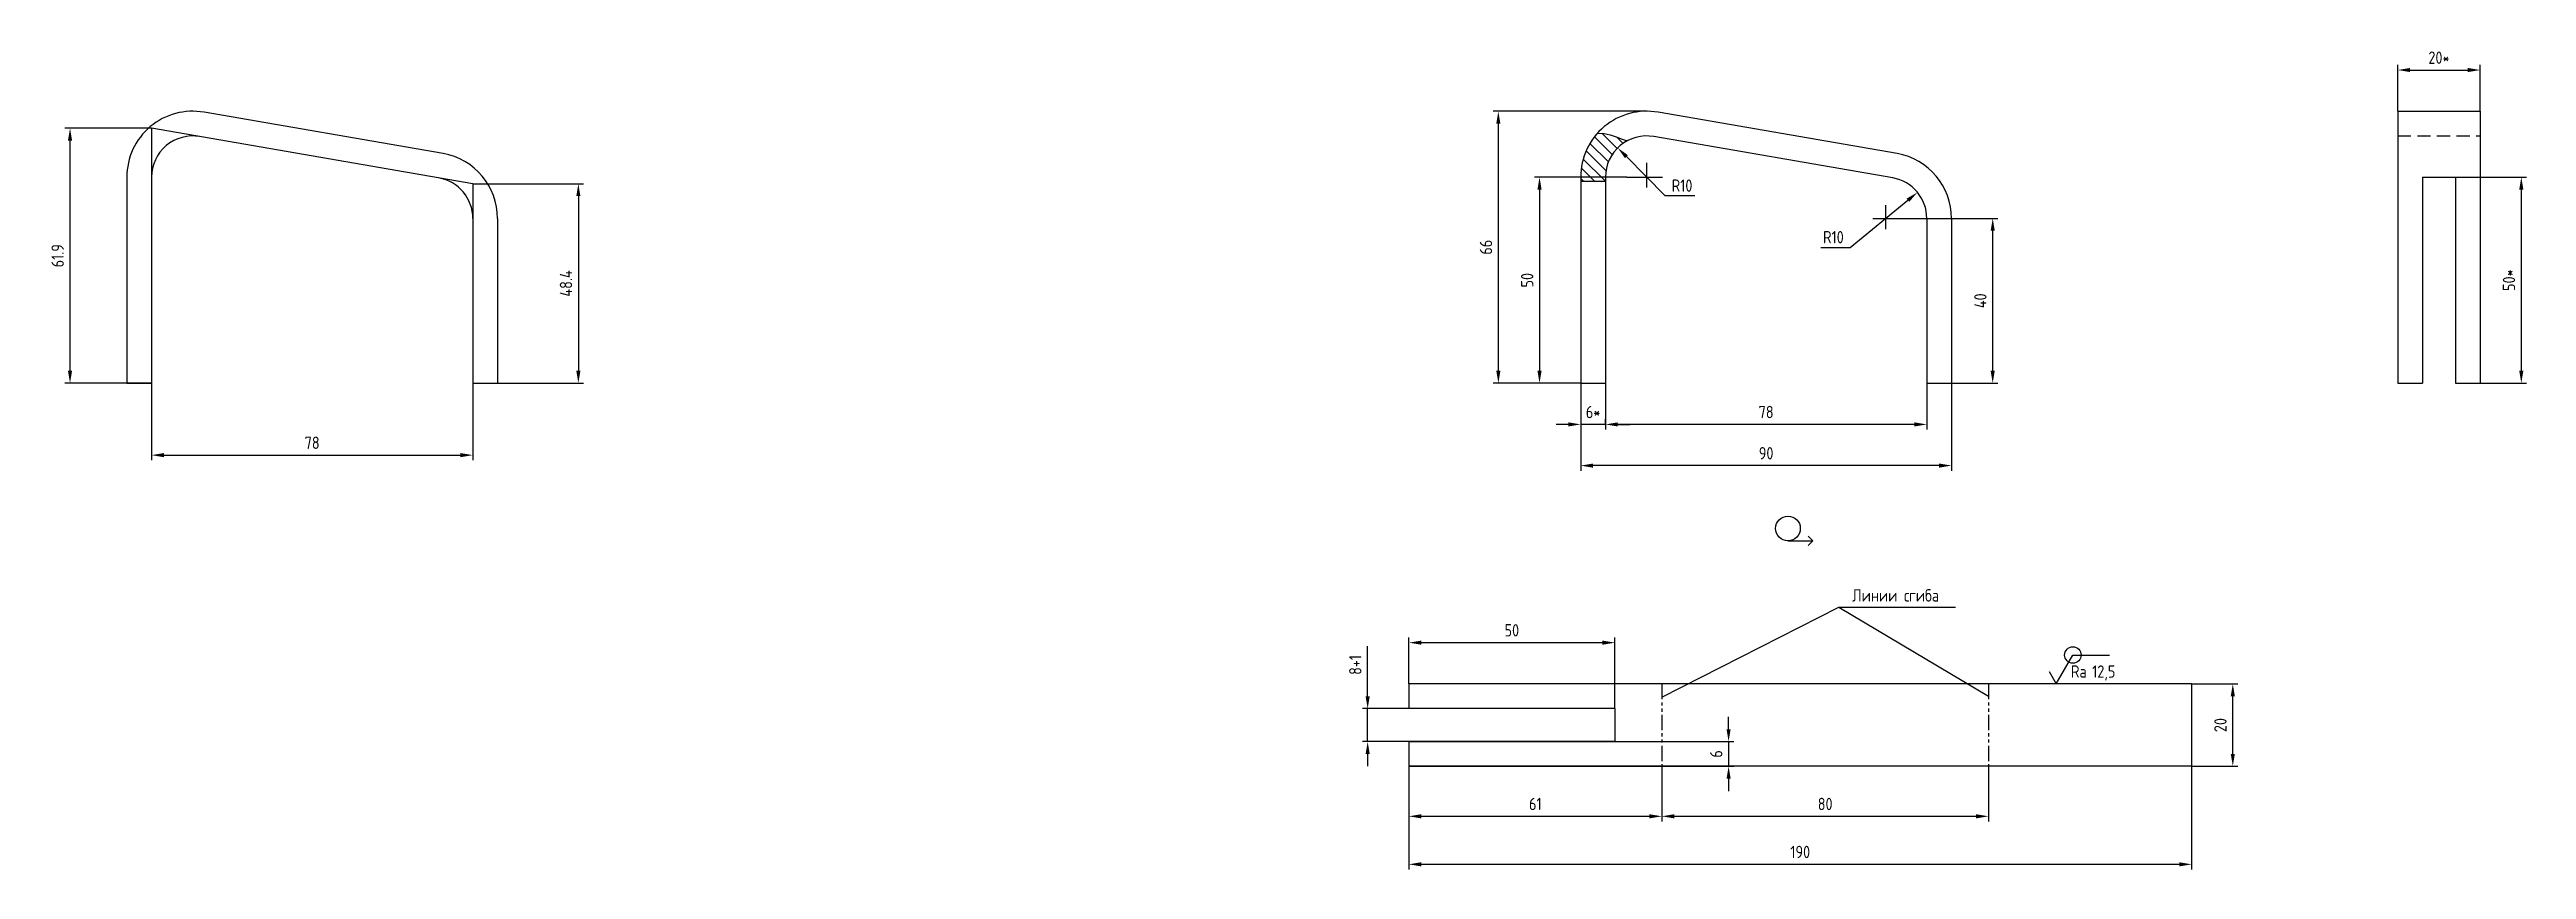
# Model space of a CAD drawing. Header units: millimetres. Extents: x 5379 to 5980, y 498 to 697.
import ezdxf

# ---------------------------------------------------------------- set-up
doc = ezdxf.new("R2010")
doc.units = ezdxf.units.MM
doc.header["$LTSCALE"] = 0.5
for name, pattern in [('CENTER', [50.8, 31.75, -6.35, 6.35, -6.35]), ('HIDDEN', [9.525, 6.35, -3.175]), ('PHANTOM', [2.5, 1.25, -0.25, 0.25, -0.25, 0.25, -0.25])]:
    doc.linetypes.add(name, pattern=pattern)
for name, color, linetype in [('Bord', 1, 'Continuous'), ('Cen', 5, 'CENTER'), ('Cont', 6, 'Continuous'), ('Dim', 7, 'Continuous'), ('HATCH', 2, 'Continuous'), ('Hide', 2, 'HIDDEN'), ('PHAN', 5, 'PHANTOM'), ('Text', 3, 'Continuous'), ('Vporti', 7, 'Continuous')]:
    doc.layers.add(name, color=color, linetype=linetype)
doc.styles.add('Style1', font='romans.shx', dxfattribs={"width": 0.8})
doc.dimstyles.new('DIA', dxfattribs={"dimtxt": 3, "dimasz": 3, "dimexe": 0.18, "dimexo": 0.0625, "dimgap": 1, "dimtad": 1, "dimtih": 1, "dimtoh": 1, "dimdec": 1, "dimtxsty": 'Style1', "dimcen": 0, "dimclrt": 3, "dimadec": 0, "dimazin": 0, "dimtfac": 1, "dimtdec": 1, "dimtmove": 0, "dimatfit": 3, "dimfxl": 1, "dimtolj": 1, "dimarcsym": 0})
doc.dimstyles.new('LIN1', dxfattribs={"dimtxt": 3, "dimasz": 3, "dimexe": 1.25, "dimexo": 0, "dimgap": 1.5, "dimtad": 1, "dimdec": 1, "dimdsep": 46, "dimtxsty": 'Style1', "dimcen": 2.5, "dimclrt": 3, "dimadec": 0, "dimazin": 0, "dimtfac": 1, "dimtdec": 1, "dimtmove": 0, "dimatfit": 3, "dimfxl": 1, "dimarcsym": 0})

# ---------------------------------------------------------------- blocks, each defined once
blk = doc.blocks.new('A$C6CF913E7')
at = {"layer": 'Text'}
blk.add_circle((0, 0), 2, dxfattribs=at)
blk = doc.blocks.new('SHERISO_07')
at = {"layer": 'Text'}
blk.add_line((4.04, 7), (12.93, 7), dxfattribs=at)
blk.add_lwpolyline([(-1.73, 3), (0, 0), (4.04, 7)], dxfattribs=at)
blk.add_blockref('A$C6CF913E7', (4.04, 7))
at = {"layer": 'Text', "style": 'Style1', "width": 0.8}
blk.add_text('Ra', height=3, dxfattribs=at).set_placement((3.58, 1.5))
blk.add_attdef('25', (8.73, 1.5), '', height=3, dxfattribs=at)
blk = doc.blocks.new('*D4')
at = {"layer": 'Dim', "color": 0, "lineweight": -2, "transparency": 16777216}
for p, q in [((5708.71, 522.86), (5708.71, 509.47)), ((5770.11, 522.86), (5770.11, 509.47)), ((5711.71, 510.72), (5767.11, 510.72))]:
    blk.add_line(p, q, dxfattribs=at)
at = {"layer": 'Dim', "color": 0, "transparency": 16777216}
for points in [[(5711.71, 511.22), (5711.71, 510.22), (5708.71, 510.72)], [(5767.11, 511.22), (5767.11, 510.22), (5770.11, 510.72)]]:
    blk.add_solid(points, dxfattribs=at)
at = {"layer": 'Dim', "color": 3, "transparency": 16777216, "insert": (5739.41, 513.72), "char_height": 3, "attachment_point": 5, "style": 'Style1'}
blk.add_mtext('61', dxfattribs=at)
blk = doc.blocks.new('*D5')
at = {"layer": 'Dim', "color": 0, "lineweight": -2, "transparency": 16777216}
for p, q in [((5898.71, 522.86), (5898.71, 497.82)), ((5708.71, 509.47), (5708.71, 497.82)), ((5711.71, 499.07), (5895.71, 499.07))]:
    blk.add_line(p, q, dxfattribs=at)
at = {"layer": 'Dim', "color": 0, "transparency": 16777216}
for points in [[(5711.71, 499.57), (5711.71, 498.57), (5708.71, 499.07)], [(5895.71, 499.57), (5895.71, 498.57), (5898.71, 499.07)]]:
    blk.add_solid(points, dxfattribs=at)
at = {"layer": 'Dim', "color": 3, "transparency": 16777216, "insert": (5803.71, 502.07), "char_height": 3, "attachment_point": 5, "style": 'Style1'}
blk.add_mtext('190', dxfattribs=at)
blk = doc.blocks.new('*D6')
at = {"layer": 'Dim', "color": 0, "lineweight": -2, "transparency": 16777216}
for p, q in [((5770.11, 522.86), (5770.11, 509.47)), ((5849.41, 522.86), (5849.41, 509.47)), ((5773.11, 510.72), (5846.41, 510.72))]:
    blk.add_line(p, q, dxfattribs=at)
at = {"layer": 'Dim', "color": 0, "transparency": 16777216}
for points in [[(5773.11, 511.22), (5773.11, 510.22), (5770.11, 510.72)], [(5846.41, 511.22), (5846.41, 510.22), (5849.41, 510.72)]]:
    blk.add_solid(points, dxfattribs=at)
at = {"layer": 'Dim', "color": 3, "transparency": 16777216, "insert": (5809.76, 513.72), "char_height": 3, "attachment_point": 5, "style": 'Style1'}
blk.add_mtext('80', dxfattribs=at)
blk = doc.blocks.new('*D7')
at = {"layer": 'Dim', "color": 0, "lineweight": -2, "transparency": 16777216}
for p, q in [((5948.74, 681.83), (5948.74, 693.08)), ((5951.74, 691.83), (5965.74, 691.83)), ((5968.74, 681.83), (5968.74, 693.08))]:
    blk.add_line(p, q, dxfattribs=at)
at = {"layer": 'Dim', "color": 0, "transparency": 16777216}
for points in [[(5951.74, 692.33), (5951.74, 691.33), (5948.74, 691.83)], [(5965.74, 692.33), (5965.74, 691.33), (5968.74, 691.83)]]:
    blk.add_solid(points, dxfattribs=at)
at = {"layer": 'Dim', "color": 3, "transparency": 16777216, "insert": (5958.74, 694.83), "char_height": 3, "attachment_point": 5, "style": 'Style1'}
blk.add_mtext('20*', dxfattribs=at)
blk = doc.blocks.new('*D8')
at = {"layer": 'Dim', "color": 0, "lineweight": -2, "transparency": 16777216}
for p, q in [((5962.74, 665.83), (5979.99, 665.83)), ((5978.74, 662.83), (5978.74, 618.83)), ((5968.74, 615.83), (5979.99, 615.83))]:
    blk.add_line(p, q, dxfattribs=at)
at = {"layer": 'Dim', "color": 0, "transparency": 16777216}
for points in [[(5978.24, 662.83), (5979.24, 662.83), (5978.74, 665.83)], [(5978.24, 618.83), (5979.24, 618.83), (5978.74, 615.83)]]:
    blk.add_solid(points, dxfattribs=at)
at = {"layer": 'Dim', "color": 3, "transparency": 16777216, "insert": (5975.74, 640.83), "char_height": 3, "attachment_point": 5, "rotation": 90, "style": 'Style1'}
blk.add_mtext('50*', dxfattribs=at)
blk = doc.blocks.new('*D9')
at = {"layer": 'Dim', "color": 0, "lineweight": -2, "transparency": 16777216}
for p, q in [((5828.72, 655.83), (5851.68, 655.83)), ((5850.43, 618.83), (5850.43, 652.83)), ((5840.43, 615.83), (5851.68, 615.83))]:
    blk.add_line(p, q, dxfattribs=at)
at = {"layer": 'Dim', "color": 0, "transparency": 16777216}
for points in [[(5849.93, 652.83), (5850.93, 652.83), (5850.43, 655.83)], [(5849.93, 618.83), (5850.93, 618.83), (5850.43, 615.83)]]:
    blk.add_solid(points, dxfattribs=at)
at = {"layer": 'Dim', "color": 3, "transparency": 16777216, "insert": (5847.43, 635.83), "char_height": 3, "attachment_point": 5, "rotation": 90, "style": 'Style1'}
blk.add_mtext('40', dxfattribs=at)
blk = doc.blocks.new('*D10')
at = {"layer": 'Dim', "color": 0, "lineweight": -2, "transparency": 16777216}
for p, q in [((5750.43, 615.83), (5750.43, 604.58)), ((5756.43, 615.83), (5756.43, 604.58)), ((5747.43, 605.83), (5744.43, 605.83)), ((5756.43, 605.83), (5750.43, 605.83)), ((5759.43, 605.83), (5762.43, 605.83))]:
    blk.add_line(p, q, dxfattribs=at)
at = {"layer": 'Dim', "color": 0, "transparency": 16777216}
for points in [[(5747.43, 606.33), (5747.43, 605.33), (5750.43, 605.83)], [(5759.43, 606.33), (5759.43, 605.33), (5756.43, 605.83)]]:
    blk.add_solid(points, dxfattribs=at)
at = {"layer": 'Dim', "color": 3, "transparency": 16777216, "insert": (5753.43, 608.83), "char_height": 3, "attachment_point": 5, "style": 'Style1'}
blk.add_mtext('6*', dxfattribs=at)
blk = doc.blocks.new('*D11')
at = {"layer": 'Dim', "color": 0, "lineweight": -2, "transparency": 16777216}
for p, q in [((5761.64, 665.81), (5739.18, 665.81)), ((5740.43, 662.81), (5740.43, 618.83)), ((5750.43, 615.83), (5739.18, 615.83))]:
    blk.add_line(p, q, dxfattribs=at)
at = {"layer": 'Dim', "color": 0, "transparency": 16777216}
for points in [[(5739.93, 662.81), (5740.93, 662.81), (5740.43, 665.81)], [(5739.93, 618.83), (5740.93, 618.83), (5740.43, 615.83)]]:
    blk.add_solid(points, dxfattribs=at)
at = {"layer": 'Dim', "color": 3, "transparency": 16777216, "insert": (5737.43, 640.82), "char_height": 3, "attachment_point": 5, "rotation": 90, "style": 'Style1'}
blk.add_mtext('50', dxfattribs=at)
blk = doc.blocks.new('*D12')
at = {"layer": 'Dim', "color": 0, "lineweight": -2, "transparency": 16777216}
for p, q in [((5766.5, 681.83), (5729.18, 681.83)), ((5730.43, 618.83), (5730.43, 678.83)), ((5740.43, 615.83), (5729.18, 615.83))]:
    blk.add_line(p, q, dxfattribs=at)
at = {"layer": 'Dim', "color": 0, "transparency": 16777216}
for points in [[(5729.93, 678.83), (5730.93, 678.83), (5730.43, 681.83)], [(5729.93, 618.83), (5730.93, 618.83), (5730.43, 615.83)]]:
    blk.add_solid(points, dxfattribs=at)
at = {"layer": 'Dim', "color": 3, "transparency": 16777216, "insert": (5727.43, 648.83), "char_height": 3, "attachment_point": 5, "rotation": 90, "style": 'Style1'}
blk.add_mtext('66', dxfattribs=at)
blk = doc.blocks.new('*D13')
at = {"layer": 'Dim', "color": 0, "lineweight": -2, "transparency": 16777216}
for p, q in [((5840.43, 615.83), (5840.43, 594.58)), ((5750.43, 605.83), (5750.43, 594.58)), ((5837.43, 595.83), (5753.43, 595.83))]:
    blk.add_line(p, q, dxfattribs=at)
at = {"layer": 'Dim', "color": 0, "transparency": 16777216}
for points in [[(5753.43, 596.33), (5753.43, 595.33), (5750.43, 595.83)], [(5837.43, 596.33), (5837.43, 595.33), (5840.43, 595.83)]]:
    blk.add_solid(points, dxfattribs=at)
at = {"layer": 'Dim', "color": 3, "transparency": 16777216, "insert": (5795.43, 598.83), "char_height": 3, "attachment_point": 5, "style": 'Style1'}
blk.add_mtext('90', dxfattribs=at)
blk = doc.blocks.new('*D14')
at = {"layer": 'Dim', "color": 0, "lineweight": -2, "transparency": 16777216}
for p, q in [((5834.43, 615.83), (5834.43, 604.58)), ((5756.43, 605.83), (5756.43, 607.08)), ((5831.43, 605.83), (5759.43, 605.83))]:
    blk.add_line(p, q, dxfattribs=at)
at = {"layer": 'Dim', "color": 0, "transparency": 16777216}
for points in [[(5759.43, 606.33), (5759.43, 605.33), (5756.43, 605.83)], [(5831.43, 606.33), (5831.43, 605.33), (5834.43, 605.83)]]:
    blk.add_solid(points, dxfattribs=at)
at = {"layer": 'Dim', "color": 3, "transparency": 16777216, "insert": (5795.43, 608.83), "char_height": 3, "attachment_point": 5, "style": 'Style1'}
blk.add_mtext('78', dxfattribs=at)
blk = doc.blocks.new('*D15')
at = {"layer": 'Dim', "color": 0, "lineweight": -2, "transparency": 16777216}
for p, q in [((5815.84, 648.77), (5829.85, 660.24)), ((5808.67, 648.77), (5815.84, 648.77))]:
    blk.add_line(p, q, dxfattribs=at)
at = {"layer": 'Dim', "color": 0, "transparency": 16777216}
blk.add_solid([(5829.53, 660.63), (5830.17, 659.85), (5832.17, 662.14)], dxfattribs=at)
at = {"layer": 'Dim', "color": 3, "transparency": 16777216, "insert": (5811.76, 651.27), "char_height": 3, "attachment_point": 5, "style": 'Style1'}
blk.add_mtext('\\A1;R10', dxfattribs=at)
blk = doc.blocks.new('*D16')
at = {"layer": 'Dim', "color": 0, "lineweight": -2, "transparency": 16777216}
for p, q in [((5770.94, 661.28), (5761.51, 670.81)), ((5778.11, 661.28), (5770.94, 661.28))]:
    blk.add_line(p, q, dxfattribs=at)
at = {"layer": 'Dim', "color": 0, "transparency": 16777216}
blk.add_solid([(5761.87, 671.16), (5761.16, 670.46), (5759.4, 672.94)], dxfattribs=at)
at = {"layer": 'Dim', "color": 3, "transparency": 16777216, "insert": (5775.02, 663.78), "char_height": 3, "attachment_point": 5, "style": 'Style1'}
blk.add_mtext('\\A1;R10', dxfattribs=at)
blk = doc.blocks.new('*D17')
at = {"layer": 'Dim', "color": 0, "lineweight": -2, "transparency": 16777216}
for p, q in [((5708.71, 542.86), (5708.71, 554.11)), ((5758.71, 536.86), (5758.71, 554.11)), ((5755.71, 552.86), (5711.71, 552.86))]:
    blk.add_line(p, q, dxfattribs=at)
at = {"layer": 'Dim', "color": 0, "transparency": 16777216}
for points in [[(5711.71, 553.36), (5711.71, 552.36), (5708.71, 552.86)], [(5755.71, 553.36), (5755.71, 552.36), (5758.71, 552.86)]]:
    blk.add_solid(points, dxfattribs=at)
at = {"layer": 'Dim', "color": 3, "transparency": 16777216, "insert": (5733.71, 555.86), "char_height": 3, "attachment_point": 5, "style": 'Style1'}
blk.add_mtext('50', dxfattribs=at)
blk = doc.blocks.new('*D18')
at = {"layer": 'Dim', "color": 0, "lineweight": -2, "transparency": 16777216}
for p, q in [((5698.71, 539.86), (5698.71, 552.04)), ((5708.71, 536.86), (5697.46, 536.86)), ((5698.71, 528.86), (5698.71, 536.86)), ((5708.71, 528.86), (5697.46, 528.86)), ((5698.71, 525.86), (5698.71, 522.86))]:
    blk.add_line(p, q, dxfattribs=at)
at = {"layer": 'Dim', "color": 0, "transparency": 16777216}
for points in [[(5698.21, 539.86), (5699.21, 539.86), (5698.71, 536.86)], [(5698.21, 525.86), (5699.21, 525.86), (5698.71, 528.86)]]:
    blk.add_solid(points, dxfattribs=at)
at = {"layer": 'Dim', "color": 3, "transparency": 16777216, "insert": (5695.71, 547.45), "char_height": 3, "attachment_point": 5, "rotation": 90, "style": 'Style1'}
blk.add_mtext('8+1', dxfattribs=at)
blk = doc.blocks.new('*D19')
at = {"layer": 'Dim', "color": 0, "lineweight": -2, "transparency": 16777216}
for p, q in [((5898.71, 542.86), (5909.96, 542.86)), ((5908.71, 525.86), (5908.71, 539.86)), ((5898.71, 522.86), (5909.96, 522.86))]:
    blk.add_line(p, q, dxfattribs=at)
at = {"layer": 'Dim', "color": 0, "transparency": 16777216}
for points in [[(5908.21, 539.86), (5909.21, 539.86), (5908.71, 542.86)], [(5908.21, 525.86), (5909.21, 525.86), (5908.71, 522.86)]]:
    blk.add_solid(points, dxfattribs=at)
at = {"layer": 'Dim', "color": 3, "transparency": 16777216, "insert": (5905.71, 532.86), "char_height": 3, "attachment_point": 5, "rotation": 90, "style": 'Style1'}
blk.add_mtext('20', dxfattribs=at)
blk = doc.blocks.new('*D21')
at = {"layer": 'Dim', "color": 0, "lineweight": -2, "transparency": 16777216}
for p, q in [((5403.51, 677.71), (5382.48, 677.71)), ((5383.73, 618.83), (5383.73, 674.71)), ((5403.51, 615.83), (5382.48, 615.83))]:
    blk.add_line(p, q, dxfattribs=at)
at = {"layer": 'Dim', "color": 0, "transparency": 16777216}
for points in [[(5383.23, 674.71), (5384.23, 674.71), (5383.73, 677.71)], [(5383.23, 618.83), (5384.23, 618.83), (5383.73, 615.83)]]:
    blk.add_solid(points, dxfattribs=at)
at = {"layer": 'Dim', "color": 3, "transparency": 16777216, "insert": (5380.73, 646.77), "char_height": 3, "attachment_point": 5, "rotation": 90, "style": 'Style1'}
blk.add_mtext('61.9', dxfattribs=at)
blk = doc.blocks.new('*D22')
at = {"layer": 'Dim', "color": 0, "lineweight": -2, "transparency": 16777216}
for p, q in [((5481.51, 664.22), (5508.37, 664.22)), ((5507.12, 661.22), (5507.12, 618.83)), ((5481.51, 615.83), (5508.37, 615.83))]:
    blk.add_line(p, q, dxfattribs=at)
at = {"layer": 'Dim', "color": 0, "transparency": 16777216}
for points in [[(5506.62, 661.22), (5507.62, 661.22), (5507.12, 664.22)], [(5506.62, 618.83), (5507.62, 618.83), (5507.12, 615.83)]]:
    blk.add_solid(points, dxfattribs=at)
at = {"layer": 'Dim', "color": 3, "transparency": 16777216, "insert": (5504.12, 640.03), "char_height": 3, "attachment_point": 5, "rotation": 90, "style": 'Style1'}
blk.add_mtext('48.4', dxfattribs=at)
blk = doc.blocks.new('*D23')
at = {"layer": 'Dim', "color": 0, "lineweight": -2, "transparency": 16777216}
for p, q in [((5403.51, 615.83), (5403.51, 597.12)), ((5481.51, 615.83), (5481.51, 597.12)), ((5406.51, 598.37), (5478.51, 598.37))]:
    blk.add_line(p, q, dxfattribs=at)
at = {"layer": 'Dim', "color": 0, "transparency": 16777216}
for points in [[(5406.51, 598.87), (5406.51, 597.87), (5403.51, 598.37)], [(5478.51, 598.87), (5478.51, 597.87), (5481.51, 598.37)]]:
    blk.add_solid(points, dxfattribs=at)
at = {"layer": 'Dim', "color": 3, "transparency": 16777216, "insert": (5442.51, 601.37), "char_height": 3, "attachment_point": 5, "style": 'Style1'}
blk.add_mtext('78', dxfattribs=at)
blk = doc.blocks.new('*D29')
at = {"layer": 'Vporti', "color": 0, "linetype": 'ByBlock', "lineweight": -2, "transparency": 16777216}
for p, q in [((5786.32, 531.86), (5786.32, 534.86)), ((5708.71, 528.86), (5787.57, 528.86)), ((5786.32, 528.86), (5786.32, 522.86)), ((5708.71, 522.86), (5787.57, 522.86)), ((5786.32, 519.86), (5786.32, 516.86))]:
    blk.add_line(p, q, dxfattribs=at)
at = {"layer": 'Vporti', "color": 0, "transparency": 16777216}
for points in [[(5785.82, 531.86), (5786.82, 531.86), (5786.32, 528.86)], [(5785.82, 519.86), (5786.82, 519.86), (5786.32, 522.86)]]:
    blk.add_solid(points, dxfattribs=at)
at = {"layer": 'Vporti', "color": 3, "transparency": 16777216, "insert": (5783.32, 525.86), "char_height": 3, "attachment_point": 5, "rotation": 90, "style": 'Style1'}
blk.add_mtext('6', dxfattribs=at)

msp = doc.modelspace()

# ---------------------------------------------------------------- hatches: boundary and pattern name
at = {"layer": 'HATCH'}
h = msp.add_hatch(dxfattribs=at)
h.set_pattern_fill('ANSI31', color=256, scale=0.6, angle=90, style=0)
h.set_pattern_definition([(135, (5700.5533, -2043.3951), (-1.3470384, -1.3470384), [])])
h.paths.add_polyline_path([(5761.68, 674.63), (5760.45, 675.06), (5759, 675.63), (5757.59, 676.09), (5756.1, 676.42), (5754.52, 676.52, 0.184855), (5750.43, 665.83), (5750.43, 665.15), (5756.43, 665.15), (5756.43, 665.83, -0.275428)])

# ---------------------------------------------------------------- linework, layer by layer
at = {"layer": 'Bord'}
msp.add_lwpolyline([(5754.52, 676.52), (5756.1, 676.42), (5757.59, 676.09), (5759, 675.63), (5760.45, 675.06), (5761.68, 674.63)], dxfattribs=at)
at = {"layer": 'Cen'}
for p, q in [((5766.47, 663.3), (5766.47, 669.31)), ((5761.64, 665.81), (5770.27, 665.81)), ((5821.35, 655.83), (5828.72, 655.83)), ((5824.47, 653.22), (5824.47, 659.06))]:
    msp.add_line(p, q, dxfattribs=at)
at = {"layer": 'Cont'}
for p, q in [((5474.29, 671.56), (5416.29, 681.59)), ((5827.21, 671.56), (5769.21, 681.59)), ((5948.74, 681.83), (5968.74, 681.83)), ((5948.74, 681.83), (5948.74, 615.83)), ((5968.74, 681.83), (5968.74, 615.83)), ((5403.51, 677.71), (5403.51, 615.83)), ((5481.51, 664.22), (5403.51, 677.71)), ((5826.17, 665.65), (5768.17, 675.68)), ((5397.51, 665.83), (5397.51, 615.83)), ((5481.51, 664.22), (5481.51, 615.83)), ((5750.43, 665.83), (5750.43, 615.83)), ((5750.43, 664.83), (5756.43, 664.83)), ((5756.43, 665.83), (5756.43, 615.83)), ((5954.74, 665.83), (5962.74, 665.83)), ((5954.74, 665.83), (5954.74, 615.83)), ((5962.74, 665.83), (5962.74, 615.83)), ((5487.51, 655.81), (5487.51, 615.83)), ((5834.43, 655.81), (5834.43, 615.83)), ((5840.43, 655.81), (5840.43, 615.83)), ((5397.51, 622.83), (5397.51, 620.83)), ((5750.43, 622.83), (5750.43, 620.83)), ((5397.51, 615.83), (5403.51, 615.83)), ((5481.51, 615.83), (5487.51, 615.83)), ((5750.43, 615.83), (5756.43, 615.83)), ((5834.43, 615.83), (5840.43, 615.83)), ((5948.74, 615.83), (5954.74, 615.83)), ((5962.74, 615.83), (5968.74, 615.83)), ((5800.73, 577.58), (5806.74, 577.58)), ((5806.74, 577.58), (5805.61, 578.72)), ((5806.74, 577.58), (5805.61, 576.45)), ((5708.71, 542.86), (5708.71, 536.86)), ((5898.71, 542.86), (5708.71, 542.86)), ((5898.71, 542.86), (5898.71, 522.86)), ((5758.71, 536.86), (5708.71, 536.86)), ((5758.71, 536.86), (5758.71, 528.86)), ((5708.71, 528.86), (5708.71, 522.86)), ((5758.71, 528.86), (5708.71, 528.86)), ((5898.71, 522.86), (5708.71, 522.86))]:
    msp.add_line(p, q, dxfattribs=at)
msp.add_circle((5800.73, 580.58), 3, dxfattribs=at)
for centre, radius, start, end in [((5413.51, 665.83), 16, 80, 180), ((5766.43, 665.83), 16, 80, 180), ((5413.51, 665.83), 10, 80, 180), ((5766.43, 665.83), 10, 80, 180), ((5471.51, 655.81), 16, 0, 80), ((5824.43, 655.81), 16, 0, 80), ((5471.51, 655.81), 10, 0, 80), ((5824.43, 655.81), 10, 0, 80)]:
    msp.add_arc(centre, radius, start, end, dxfattribs=at)
at = {"layer": 'Dim'}
for p, q in [((5770.11, 539.66), (5813.11, 561.48)), ((5813.11, 561.48), (5841.38, 561.48)), ((5813.11, 561.48), (5849.41, 539.89))]:
    msp.add_line(p, q, dxfattribs=at)
at = {"layer": 'HATCH'}
for p, q in [((5750.75, 665.15), (5751.09, 664.83)), ((5753.44, 665.15), (5753.79, 664.83)), ((5756.13, 665.15), (5756.43, 664.87))]:
    msp.add_line(p, q, dxfattribs=at)
at = {"layer": 'Hide'}
msp.add_line((5948.74, 675.83), (5968.74, 675.83), dxfattribs=at)
at = {"layer": 'PHAN', "ltscale": 6}
for p, q in [((5770.11, 542.86), (5770.11, 522.86)), ((5849.41, 542.86), (5849.41, 522.86))]:
    msp.add_line(p, q, dxfattribs=at)

# ---------------------------------------------------------------- block references
at = {"layer": 'HATCH'}
msp.add_blockref('SHERISO_07', (5865.84, 542.86), dxfattribs=at).add_auto_attribs({'25': '12,5'})

# ---------------------------------------------------------------- texts
at = {"layer": 'Text', "style": 'Style1', "width": 0.8}
msp.add_text('Линии сгиба', height=3, dxfattribs=at).set_placement((5816.34, 562.83))

# ---------------------------------------------------------------- dimensions: what is measured, and where the dimension line sits
at = {"layer": 'Dim'}
for base, p1, p2, text, picture, middle in [((5968.74, 691.83), (5948.74, 681.83), (5968.74, 681.83), '<>*', '*D7', (5958.74, 694.83)), ((5770.11, 510.72), (5708.71, 522.86), (5770.11, 522.86), '61', '*D4', (5739.41, 513.72)), ((5849.41, 510.72), (5770.11, 522.86), (5849.41, 522.86), '80', '*D6', (5809.76, 513.72))]:
    dim = msp.add_linear_dim(base=base, p1=p1, p2=p2, text=text, dimstyle='LIN1', dxfattribs=at)
    dim.commit()
    dim.dimension.update_dxf_attribs({"geometry": picture, "text_midpoint": middle})
for base, p1, p2, picture, middle in [((5730.43, 681.83), (5740.43, 615.83), (5766.5, 681.83), '*D12', (5727.43, 648.83)), ((5383.73, 677.71), (5403.51, 615.83), (5403.51, 677.71), '*D21', (5380.73, 646.77)), ((5507.12, 615.83), (5481.51, 664.22), (5481.51, 615.83), '*D22', (5504.12, 640.03)), ((5740.43, 615.83), (5761.64, 665.81), (5750.43, 615.83), '*D11', (5737.43, 640.82)), ((5850.43, 655.83), (5840.43, 615.83), (5828.72, 655.83), '*D9', (5847.43, 635.83)), ((5908.71, 542.86), (5898.71, 522.86), (5898.71, 542.86), '*D19', (5905.71, 532.86))]:
    dim = msp.add_linear_dim(base=base, p1=p1, p2=p2, angle=90, dimstyle='LIN1', dxfattribs=at)
    dim.commit()
    dim.dimension.update_dxf_attribs({"geometry": picture, "text_midpoint": middle})
for center, mpoint, picture, middle in [((5766.43, 665.83), (5759.4, 672.94), '*D16', (5770.94, 661.28)), ((5824.43, 655.81), (5832.17, 662.14), '*D15', (5815.84, 648.77))]:
    dim = msp.add_radius_dim(center=center, mpoint=mpoint, dimstyle='DIA', override={"dimtmove": 1}, dxfattribs=at)
    dim.commit()
    dim.dimension.update_dxf_attribs({"geometry": picture, "text_midpoint": middle, "dimtype": 164})
for base, p1, p2, text, picture, middle in [((5978.74, 615.83), (5962.74, 665.83), (5968.74, 615.83), '<>*', '*D8', (5975.74, 640.83)), ((5698.71, 536.86), (5708.71, 528.86), (5708.71, 536.86), '<>+1', '*D18', (5695.71, 547.45))]:
    dim = msp.add_linear_dim(base=base, p1=p1, p2=p2, angle=90, text=text, dimstyle='LIN1', dxfattribs=at)
    dim.commit()
    dim.dimension.update_dxf_attribs({"geometry": picture, "text_midpoint": middle})
for base, p1, p2, picture, middle in [((5481.51, 598.37), (5403.51, 615.83), (5481.51, 615.83), '*D23', (5442.51, 601.37)), ((5750.43, 595.83), (5840.43, 615.83), (5750.43, 605.83), '*D13', (5795.43, 598.83)), ((5756.43, 605.83), (5834.43, 615.83), (5756.43, 605.83), '*D14', (5795.43, 608.83)), ((5708.71, 552.86), (5758.71, 536.86), (5708.71, 542.86), '*D17', (5733.71, 555.86)), ((5898.71, 499.07), (5708.71, 509.47), (5898.71, 522.86), '*D5', (5803.71, 502.07))]:
    dim = msp.add_linear_dim(base=base, p1=p1, p2=p2, dimstyle='LIN1', dxfattribs=at)
    dim.commit()
    dim.dimension.update_dxf_attribs({"geometry": picture, "text_midpoint": middle})
dim = msp.add_linear_dim(base=(5750.43, 605.83), p1=(5756.43, 615.83), p2=(5750.43, 615.83), text='<>*', dimstyle='LIN1', dxfattribs=at)
dim.commit()
dim.dimension.update_dxf_attribs({"geometry": '*D10', "text_midpoint": (5753.43, 605.83), "dimtype": 160})
at = {"layer": 'Vporti'}
dim = msp.add_linear_dim(base=(5786.32, 522.86), p1=(5708.71, 528.86), p2=(5708.71, 522.86), angle=90, dimstyle='LIN1', override={"dimarcsym": 1}, dxfattribs=at)
dim.commit()
dim.dimension.update_dxf_attribs({"geometry": '*D29', "text_midpoint": (5783.32, 525.86)})

doc.saveas('drawing.dxf')
